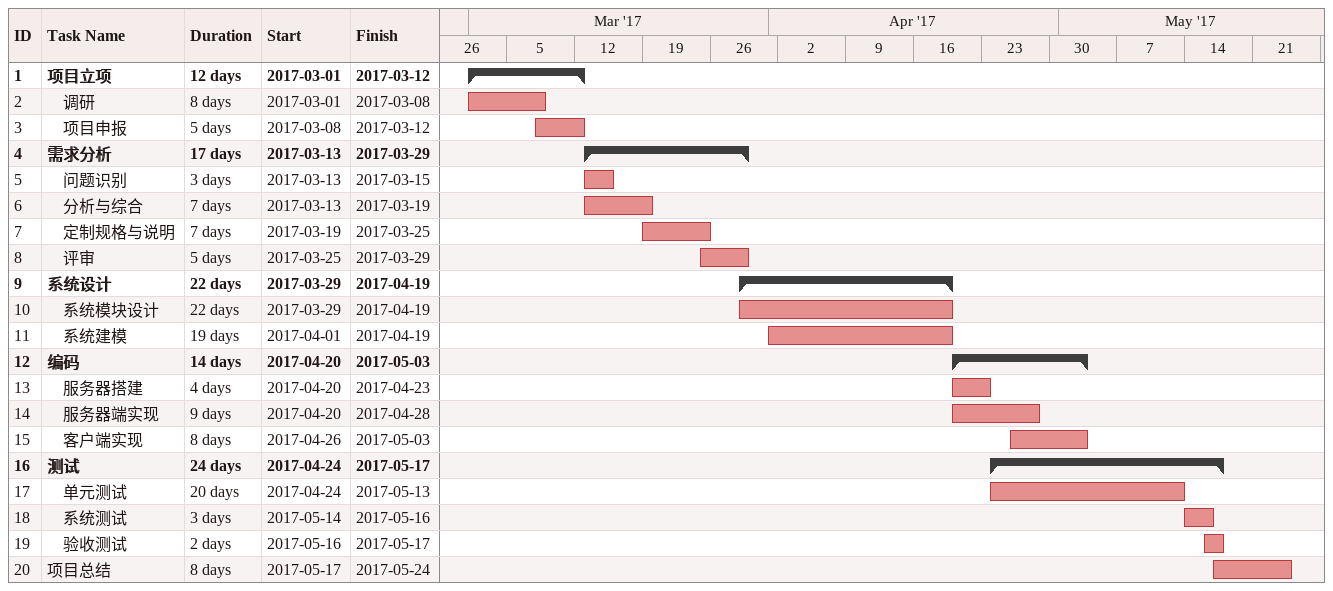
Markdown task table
| ID | Level | Task | Duration | Start | Finish |
|---|---|---|---|---|---|
| 1 | 1 | **项目立项** | 12d | 2017-03-01 | 2017-03-12 |
| 2 | 2 | 调研 | 8d | 2017-03-01 | 2017-03-08 |
| 3 | 2 | 项目申报 | 5d | 2017-03-08 | 2017-03-12 |
| 4 | 1 | **需求分析** | 17d | 2017-03-13 | 2017-03-29 |
| 5 | 2 | 问题识别 | 3d | 2017-03-13 | 2017-03-15 |
| 6 | 2 | 分析与综合 | 7d | 2017-03-13 | 2017-03-19 |
| 7 | 2 | 定制规格与说明 | 7d | 2017-03-19 | 2017-03-25 |
| 8 | 2 | 评审 | 5d | 2017-03-25 | 2017-03-29 |
| 9 | 1 | **系统设计** | 22d | 2017-03-29 | 2017-04-19 |
| 10 | 2 | 系统模块设计 | 22d | 2017-03-29 | 2017-04-19 |
| 11 | 2 | 系统建模 | 19d | 2017-04-01 | 2017-04-19 |
| 12 | 1 | **编码** | 14d | 2017-04-20 | 2017-05-03 |
| 13 | 2 | 服务器搭建 | 4d | 2017-04-20 | 2017-04-23 |
| 14 | 2 | 服务器端实现 | 9d | 2017-04-20 | 2017-04-28 |
| 15 | 2 | 客户端实现 | 8d | 2017-04-26 | 2017-05-03 |
| 16 | 1 | **测试** | 24d | 2017-04-24 | 2017-05-17 |
| 17 | 2 | 单元测试 | 20d | 2017-04-24 | 2017-05-13 |
| 18 | 2 | 系统测试 | 3d | 2017-05-14 | 2017-05-16 |
| 19 | 2 | 验收测试 | 2d | 2017-05-16 | 2017-05-17 |
| 20 | 1 | 项目总结 | 8d | 2017-05-17 | 2017-05-24 |
